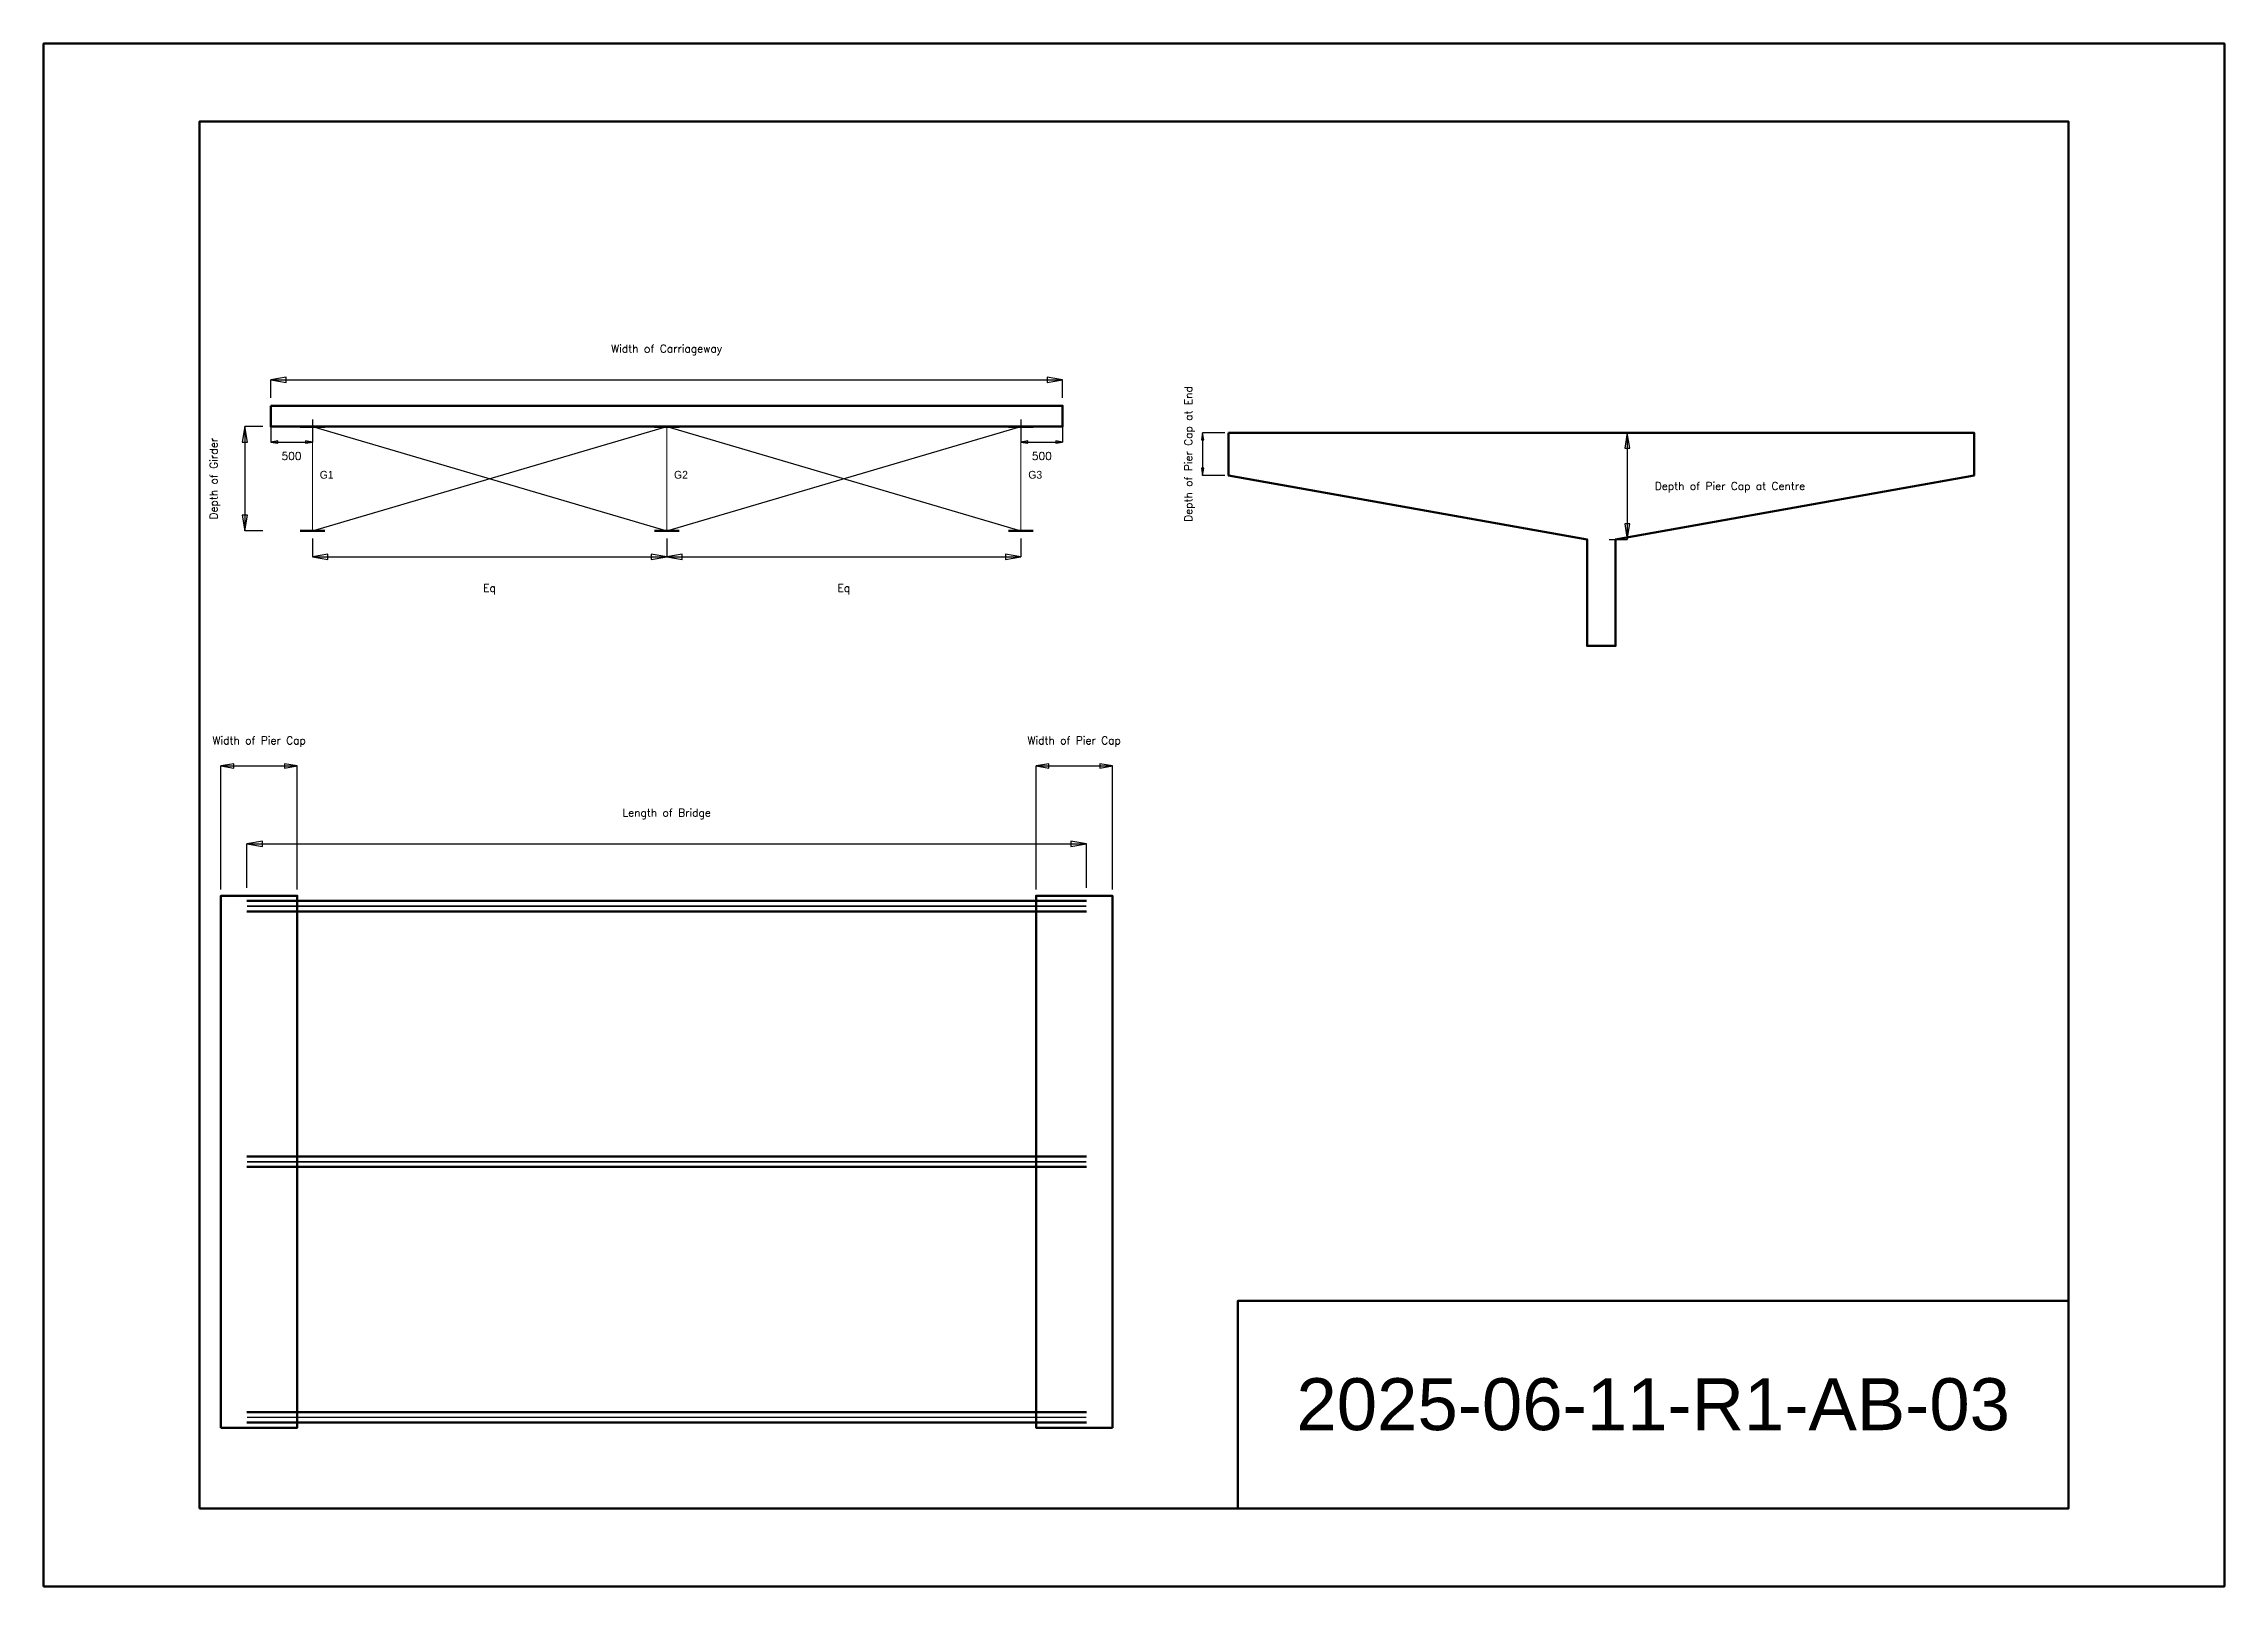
# Model space of a CAD drawing. Header units: millimetres. Extents: x 0 to 420, y 0 to 297.
import ezdxf
from ezdxf.enums import TextEntityAlignment as Align

# ---------------------------------------------------------------- set-up
doc = ezdxf.new("R2010")
doc.units = ezdxf.units.MM
for name, color, linetype, lineweight in [('BORDER', 7, 'Continuous', 60), ('BRACING', 7, 'Continuous', 30), ('DIMENSIONS', 7, 'Continuous', 25), ('OBJECT', 7, 'Continuous', 50), ('TEXT', 7, 'Continuous', 25)]:
    doc.layers.add(name, color=color, linetype=linetype, lineweight=lineweight)
doc.styles.add('BOLD_TEXT', font='arial.ttf')
doc.styles.add('ROMANS', font='romans.shx', dxfattribs={"width": 0.8})

msp = doc.modelspace()

# ---------------------------------------------------------------- linework, layer by layer
at = {"layer": 'BORDER'}
for points in [[(0, 0), (420, 0), (420, 297), (0, 297), (0, 0)], [(30, 15), (390, 15), (390, 282), (30, 282), (30, 15)], [(230, 15), (390, 15), (390, 55), (230, 55), (230, 15)]]:
    msp.add_lwpolyline(points, close=True, dxfattribs=at)
at = {"layer": 'BRACING'}
for p, q in [((51.77, 223.28), (120, 203.21)), ((51.77, 203.21), (120, 223.28)), ((120, 223.28), (188.23, 203.21)), ((120, 203.21), (188.23, 223.28))]:
    msp.add_line(p, q, dxfattribs=at)
at = {"layer": 'DIM_ARROW'}
for points in [[(43.74, 232.29), (46.74, 231.79), (46.74, 232.79)], [(196.26, 232.29), (193.26, 232.79), (193.26, 231.79)], [(38.74, 223.28), (38.24, 220.28), (39.24, 220.28)], [(43.74, 220.28), (45.08, 220.06), (45.08, 220.51)], [(51.77, 220.28), (50.43, 220.51), (50.43, 220.06)], [(188.23, 220.28), (189.57, 220.06), (189.57, 220.51)], [(196.26, 220.28), (194.92, 220.51), (194.92, 220.06)], [(223.21, 222.09), (222.98, 220.72), (223.43, 220.72)], [(305, 222.09), (304.5, 219.09), (305.5, 219.09)], [(223.21, 213.88), (223.43, 215.25), (222.98, 215.25)], [(38.74, 203.21), (39.24, 206.21), (38.24, 206.21)], [(305, 201.57), (305.5, 204.57), (304.5, 204.57)], [(51.77, 198.21), (54.77, 197.71), (54.77, 198.71)], [(120, 198.21), (117, 198.71), (117, 197.71)], [(120, 198.21), (123, 197.71), (123, 198.71)], [(188.23, 198.21), (185.23, 198.71), (185.23, 197.71)], [(34.16, 157.95), (36.61, 157.54), (36.61, 158.36)], [(48.86, 157.95), (46.41, 158.36), (46.41, 157.54)], [(191.14, 157.95), (193.59, 157.54), (193.59, 158.36)], [(205.84, 157.95), (203.39, 158.36), (203.39, 157.54)], [(39.16, 142.95), (42.16, 142.45), (42.16, 143.45)], [(200.84, 142.95), (197.84, 143.45), (197.84, 142.45)]]:
    msp.add_lwpolyline(points, close=True, dxfattribs=at)
at = {"layer": 'DIMENSIONS'}
for p, q in [((43.74, 228.79), (43.74, 232.29)), ((43.74, 232.29), (196.26, 232.29)), ((196.26, 228.79), (196.26, 232.29)), ((42.24, 223.28), (38.74, 223.28)), ((38.74, 223.28), (38.74, 203.21)), ((43.74, 224.62), (43.74, 220.28)), ((51.77, 224.62), (51.77, 220.28)), ((188.23, 224.62), (188.23, 220.28)), ((196.26, 224.62), (196.26, 220.28)), ((43.74, 220.28), (51.77, 220.28)), ((188.23, 220.28), (196.26, 220.28)), ((227.52, 222.09), (223.21, 222.09)), ((223.21, 222.09), (223.21, 213.88)), ((301.5, 222.09), (305, 222.09)), ((305, 222.09), (305, 201.57)), ((227.52, 213.88), (223.21, 213.88)), ((42.24, 203.21), (38.74, 203.21)), ((51.77, 201.71), (51.77, 198.21)), ((120, 201.71), (120, 198.21)), ((120, 201.71), (120, 198.21)), ((188.23, 201.71), (188.23, 198.21)), ((51.77, 198.21), (120, 198.21)), ((120, 198.21), (188.23, 198.21)), ((301.5, 201.57), (305, 201.57)), ((34.16, 134.17), (34.16, 157.95)), ((34.16, 157.95), (48.86, 157.95)), ((48.86, 134.17), (48.86, 157.95)), ((191.14, 134.17), (191.14, 157.95)), ((191.14, 157.95), (205.84, 157.95)), ((205.84, 134.17), (205.84, 157.95)), ((39.16, 134.45), (39.16, 142.95)), ((39.16, 142.95), (200.84, 142.95)), ((200.84, 134.45), (200.84, 142.95))]:
    msp.add_line(p, q, dxfattribs=at)
at = {"layer": 'OBJECT', "lineweight": 60}
for p, q in [((39.16, 131.95), (200.84, 131.95)), ((39.16, 82.75), (200.84, 82.75)), ((39.16, 31.55), (200.84, 31.55))]:
    msp.add_line(p, q, dxfattribs=at)
at = {"layer": 'OBJECT'}
for p, q in [((39.16, 129.95), (200.84, 129.95)), ((39.16, 80.75), (200.84, 80.75)), ((39.16, 33.55), (200.84, 33.55))]:
    msp.add_line(p, q, dxfattribs=at)
for points in [[(43.74, 227.29), (196.26, 227.29), (196.26, 223.28), (43.74, 223.28)], [(228.21, 222.09), (371.79, 222.09), (371.79, 213.88), (302.74, 201.57), (302.74, 181.06), (297.26, 181.06), (297.26, 201.57), (228.21, 213.88)], [(34.16, 30.55), (48.86, 30.55), (48.86, 132.95), (34.16, 132.95)], [(205.84, 30.55), (191.14, 30.55), (191.14, 132.95), (205.84, 132.95)]]:
    msp.add_lwpolyline(points, close=True, dxfattribs=at)
for points, const_width in [([(49.36, 223.28), (54.18, 223.28)], 0.5), ([(51.77, 223.28), (51.77, 203.21)], 0.2), ([(117.59, 223.28), (122.41, 223.28)], 0.5), ([(120, 223.28), (120, 203.21)], 0.2), ([(185.82, 223.28), (190.64, 223.28)], 0.5), ([(188.23, 223.28), (188.23, 203.21)], 0.2), ([(49.36, 203.21), (54.18, 203.21)], 0.5), ([(117.59, 203.21), (122.41, 203.21)], 0.5), ([(185.82, 203.21), (190.64, 203.21)], 0.5), ([(39.16, 130.95), (200.84, 130.95)], 0.3), ([(39.16, 81.75), (200.84, 81.75)], 0.3), ([(39.16, 32.55), (200.84, 32.55)], 0.3)]:
    msp.add_lwpolyline(points, dxfattribs=dict(at, const_width=const_width))

# ---------------------------------------------------------------- texts
at = {"layer": 'TEXT', "style": 'ROMANS'}
for s, p in [('Width of Carriageway', (120, 238.29)), ('500', (47.75, 217.61)), ('500', (192.25, 217.61)), ('  Depth of Pier Cap at Centre', (323.75, 211.83)), ('Eq', (85.88, 192.21)), ('Eq', (154.12, 192.21)), ('Width of Pier Cap', (41.51, 162.85)), ('Width of Pier Cap', (198.49, 162.85)), ('Length of Bridge', (120, 148.95))]:
    msp.add_text(s, height=1.5, dxfattribs=at).set_placement(p, align=Align.MIDDLE_CENTER)
for s, p in [('Depth of Pier Cap at End', (220.47, 217.99)), ('Depth of Girder', (32.74, 213.24))]:
    msp.add_text(s, height=1.5, rotation=90, dxfattribs=at).set_placement(p, align=Align.MIDDLE_CENTER)
at = {"layer": 'TEXT'}
for s, p in [('G1', (53.18, 213.25)), ('G2', (121.41, 213.25)), ('G3', (189.64, 213.25))]:
    msp.add_text(s, height=1.5, dxfattribs=at).set_placement(p)
at = {"layer": 'TEXT', "insert": (310, 35), "char_height": 10, "attachment_point": 5, "style": 'BOLD_TEXT'}
msp.add_mtext('2025-06-11-R1-AB-03', dxfattribs=at)

doc.saveas('drawing.dxf')
